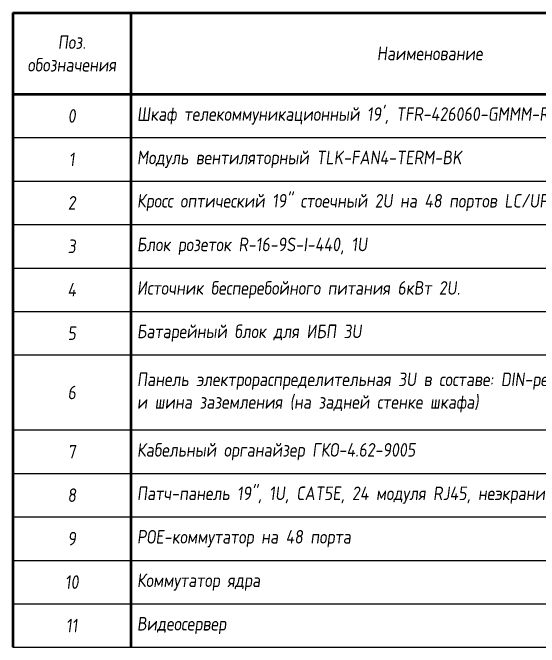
# Model space of a CAD drawing. Header units: millimetres. Extents: x -25459 to 1045457, y -66278 to 462905.
# Drawn here: x 658748 to 668438, y 36025 to 47706 of the extents above; entities that cross this region are included whole.
import ezdxf

# ---------------------------------------------------------------- set-up
doc = ezdxf.new("R2010")
doc.units = ezdxf.units.MM
doc.layers.add('Текст', color=2, linetype='Continuous', lineweight=0)
doc.styles.add('ISOCUPER', font='isocpeur.ttf', dxfattribs={"width": 0.85, "oblique": 7})

# ---------------------------------------------------------------- blocks, each defined once
blk = doc.blocks.new('*T80')
at = {"layer": 'Текст', "color": 0, "lineweight": 50, "ltscale": 100, "transparency": 16777216}
for p, q in [((0, 0), (18675, 0)), ((0, 0), (0, -11681)), ((2175, 0), (2175, -11681)), ((13175, 0), (13175, -11681)), ((14175, 0), (14175, -11681)), ((18675, 0), (18675, -11681)), ((0, -1500), (18675, -1500))]:
    blk.add_line(p, q, dxfattribs=at)
at = {"layer": 'Текст', "color": 0, "lineweight": 25, "ltscale": 100, "transparency": 16777216}
for p, q in [((0, -2300), (18675, -2300)), ((0, -3100), (18675, -3100)), ((0, -3900), (18675, -3900)), ((0, -4700), (18675, -4700)), ((0, -5500), (18675, -5500)), ((0, -6300), (18675, -6300)), ((0, -7681), (18675, -7681)), ((0, -8481), (18675, -8481)), ((0, -9281), (18675, -9281)), ((0, -10081), (18675, -10081)), ((0, -10881), (18675, -10881)), ((0, -11681), (18675, -11681))]:
    blk.add_line(p, q, dxfattribs=at)
at = {"layer": 'Текст', "color": 0, "ltscale": 100, "transparency": 16777216, "char_height": 250, "style": 'ISOCUPER'}
for s, insert, width, attachment_point in [('Поз. обозначения', (1088, -750), 1952.07, 5), ('Наименование', (7675, -750), 10776.98, 5), ('Кол.', (13675, -750), 776.98, 5), ('Примечание', (16425, -750), 4276.98, 5), ("\\A1;Шкаф телекоммуникационный 19{\\A0;'}, {\\A0;TFR-426060-GMMM-R-BK, 42U}", (2287, -1900), 10776.98, 4), ('0', (1088, -1900), 1952.07, 5), ('1', (13675, -1900), 776.98, 5), ('Модуль вентиляторны{\\C7;й }TLK-FAN4-TERM-BK', (2287, -2700), 10776.98, 4), ('1', (1088, -2700), 1952.07, 5), ('1', (13675, -2700), 776.98, 5), ('2', (1088, -3500), 1952.07, 5), ('Кросс оптический 19" стоечный 2U на 48 портов LC/UPC duplex 9/125мкм', (2287, -3500), 10776.98, 4), ('1', (13675, -3500), 776.98, 5), ('3', (1088, -4300), 1952.07, 5), ('Блок розеток R-16-9S-I-440, 1U', (2287, -4300), 10776.98, 4), ('1', (13675, -4300), 776.98, 5), ('4', (1088, -5100), 1952.07, 5), ('Источник бесперебойного питания 6кВт 2U.', (2287, -5100), 10776.98, 4), ('1', (13675, -5100), 776.98, 5), ('5', (1088, -5900), 1952.07, 5), ('Батарейный блок для ИБП 3U', (2287, -5900), 10776.98, 4), ('1', (13675, -5900), 776.98, 5), ('Панель электрораспределительная 3U в составе: DIN-рейка, автоматы, розетка и шина заземления (на задней стенке шкафа)', (2287, -6991), 10776.98, 4), ('6', (1088, -6991), 1952.07, 5), ('1', (13675, -6991), 776.98, 5), ('Кабельный органайзер ГКО-4.62-9005', (2287, -8081), 10776.98, 4), ('7', (1088, -8081), 1952.07, 5), ('4', (13675, -8081), 776.98, 5), ('8', (1088, -8881), 1952.07, 5), ('Патч-панель 19", 1U, CAT5E, 24 модуля RJ45, неэкранированная', (2287, -8881), 10776.98, 4), ('1', (13675, -8881), 776.98, 5), ('9', (1088, -9681), 1952.07, 5), ('РОЕ-коммутатор на 48 порта', (2287, -9681), 10776.98, 4), ('1', (13675, -9681), 776.98, 5), ('10', (1088, -10481), 1952.07, 5), ('Коммутатор ядра', (2287, -10481), 10776.98, 4), ('1', (13675, -10481), 776.98, 5), ('11', (1088, -11281), 1952.07, 5), ('Видеосервер', (2287, -11281), 10776.98, 4), ('2', (13675, -11281), 776.98, 5)]:
    blk.add_mtext(s, dxfattribs=dict(at, insert=insert, width=width, attachment_point=attachment_point))

msp = doc.modelspace()

# ---------------------------------------------------------------- block references
msp.add_blockref('*T80', (658748.088, 47705.996))

doc.saveas('drawing.dxf')
